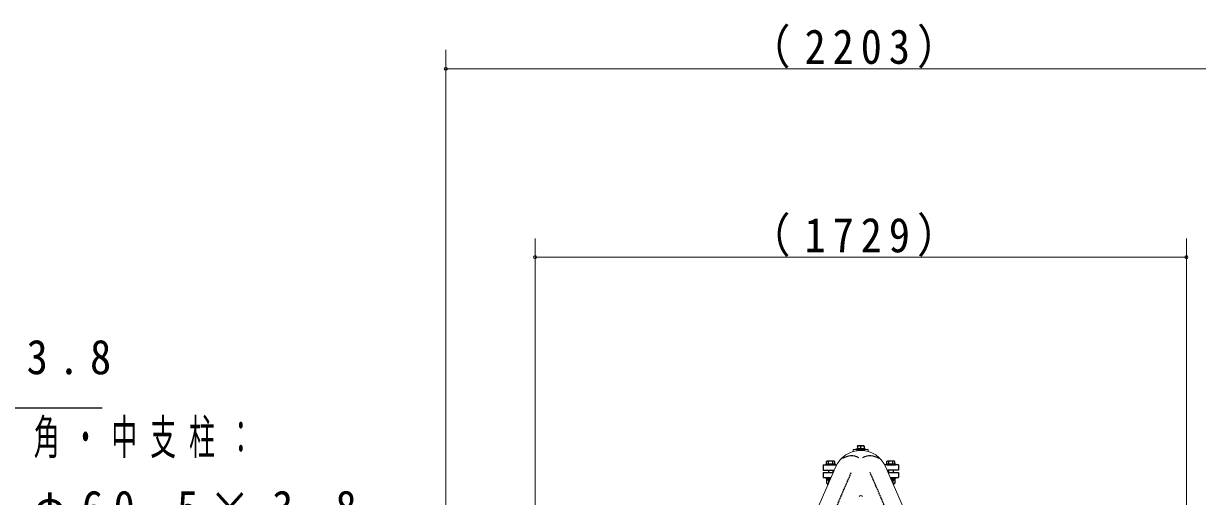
# Model space of a CAD drawing. Units: millimetres at full size; details may follow other scales. Extents: x -19543 to 0, y -2740 to 13350.
# Drawn here: x -10591 to -7473, y 5034 to 6289 of the extents above; entities that cross this region are included whole.
import ezdxf

# ---------------------------------------------------------------- set-up
doc = ezdxf.new("R2010")
doc.units = ezdxf.units.MM
doc.linetypes.add('USER2', pattern=[6, 3, -1, 1, -1])
doc.layers.add('線', color=2, linetype='Continuous', lineweight=25)
doc.layers.add('補助', color=2, linetype='Continuous', lineweight=13)
doc.styles.add('ＭＳ ゴシック', font='')
doc.styles.get('ＭＳ ゴシック').set_extended_font_data('MS Gothic')

# ---------------------------------------------------------------- blocks, each defined once
blk = doc.blocks.new('dimension_origin')
at = {"color": 0, "linetype": 'Continuous', "lineweight": -2}
blk.add_circle((0, 0), 1.25, dxfattribs=at)

msp = doc.modelspace()

# ---------------------------------------------------------------- linework, layer by layer
at = {"layer": '線', "color": 7, "lineweight": 13}
for p, q in [((-8387.286, 5158.3), (-8387.286, 5152.509)), ((-8387.286, 5158.3), (-8347.286, 5158.3)), ((-8347.286, 5158.3), (-8347.286, 5152.509)), ((-8483.487, 4997.368), (-8438.798, 5101.05)), ((-8438.798, 5101.05), (-8434.014, 5112.148)), ((-8295.773, 5101.05), (-8300.557, 5112.148)), ((-8251.084, 4997.368), (-8295.773, 5101.05))]:
    msp.add_line(p, q, dxfattribs=at)
at = {"layer": '線'}
for p, q in [((-8379.286, 5160.8), (-8355.286, 5160.8)), ((-8379.286, 5158.3), (-8379.286, 5160.8)), ((-8379.286, 5158.3), (-8355.286, 5158.3)), ((-8376.286, 5167.8), (-8375.786, 5168.3)), ((-8376.286, 5167.8), (-8376.286, 5160.8)), ((-8358.286, 5160.8), (-8376.286, 5160.8)), ((-8358.786, 5168.3), (-8375.786, 5168.3)), ((-8367.286, 5160.8), (-8367.286, 5167.163)), ((-8358.286, 5167.8), (-8358.786, 5168.3)), ((-8358.286, 5167.8), (-8358.286, 5160.8)), ((-8355.286, 5160.8), (-8355.286, 5158.3)), ((-8467.286, 5118.05), (-8431.148, 5118.05)), ((-8467.286, 5118.05), (-8467.286, 5104.05)), ((-8459.286, 5120.55), (-8435.286, 5120.55)), ((-8459.286, 5118.05), (-8459.286, 5120.55)), ((-8459.286, 5118.05), (-8435.286, 5118.05)), ((-8458.255, 5126.913), (-8456.286, 5128.05)), ((-8458.255, 5120.55), (-8458.255, 5126.913)), ((-8458.255, 5120.55), (-8436.316, 5120.55)), ((-8438.286, 5128.05), (-8456.286, 5128.05)), ((-8452.771, 5120.55), (-8452.771, 5126.913)), ((-8441.801, 5120.55), (-8441.801, 5126.913)), ((-8436.316, 5126.913), (-8438.286, 5128.05)), ((-8436.316, 5120.55), (-8436.316, 5126.913)), ((-8435.286, 5120.55), (-8435.286, 5118.05)), ((-8267.286, 5118.05), (-8303.423, 5118.05)), ((-8299.286, 5120.55), (-8275.286, 5120.55)), ((-8299.286, 5118.05), (-8299.286, 5120.55)), ((-8299.286, 5118.05), (-8275.286, 5118.05)), ((-8298.255, 5126.913), (-8296.286, 5128.05)), ((-8298.255, 5120.55), (-8298.255, 5126.913)), ((-8298.255, 5120.55), (-8276.316, 5120.55)), ((-8278.286, 5128.05), (-8296.286, 5128.05)), ((-8292.771, 5120.55), (-8292.771, 5126.913)), ((-8281.801, 5120.55), (-8281.801, 5126.913)), ((-8276.316, 5126.913), (-8278.286, 5128.05)), ((-8276.316, 5120.55), (-8276.316, 5126.913)), ((-8275.286, 5120.55), (-8275.286, 5118.05)), ((-8267.286, 5118.05), (-8267.286, 5104.05)), ((-8467.286, 5104.05), (-8437.505, 5104.05)), ((-8467.286, 5097.95), (-8467.286, 5083.95)), ((-8467.286, 5097.95), (-8440.134, 5097.95)), ((-8467.286, 5083.95), (-8446.169, 5083.95)), ((-8459.286, 5083.95), (-8446.169, 5083.95)), ((-8459.286, 5081.45), (-8459.286, 5083.95)), ((-8453.286, 5104.05), (-8453.286, 5097.95)), ((-8441.286, 5104.05), (-8441.286, 5097.95)), ((-8267.286, 5104.05), (-8297.066, 5104.05)), ((-8294.437, 5097.95), (-8267.286, 5097.95)), ((-8293.286, 5104.05), (-8293.286, 5097.95)), ((-8288.403, 5083.95), (-8275.286, 5083.95)), ((-8288.403, 5083.95), (-8267.286, 5083.95)), ((-8281.286, 5104.05), (-8281.286, 5097.95)), ((-8275.286, 5083.95), (-8275.286, 5081.45)), ((-8267.286, 5097.95), (-8267.286, 5083.95)), ((-8459.286, 5081.45), (-8447.246, 5081.45)), ((-8458.255, 5078.45), (-8448.539, 5078.45)), ((-8458.255, 5078.45), (-8458.255, 5069.587)), ((-8458.255, 5069.587), (-8456.286, 5068.45)), ((-8458.036, 5081.45), (-8447.246, 5081.45)), ((-8458.036, 5081.45), (-8458.036, 5078.45)), ((-8458.036, 5078.45), (-8448.539, 5078.45)), ((-8456.286, 5068.45), (-8452.849, 5068.45)), ((-8455.286, 5067.95), (-8455.286, 5068.45)), ((-8452.771, 5078.45), (-8452.771, 5069.587)), ((-8447.87, 5080.004), (-8448.257, 5081.45)), ((-8287.325, 5081.45), (-8276.536, 5081.45)), ((-8287.325, 5081.45), (-8275.286, 5081.45)), ((-8286.778, 5080.18), (-8287.118, 5081.45)), ((-8286.032, 5078.45), (-8276.316, 5078.45)), ((-8286.032, 5078.45), (-8276.536, 5078.45)), ((-8281.801, 5078.45), (-8281.801, 5069.587)), ((-8281.722, 5068.45), (-8278.286, 5068.45)), ((-8279.286, 5067.95), (-8279.286, 5068.45)), ((-8276.316, 5069.587), (-8278.286, 5068.45)), ((-8276.536, 5081.45), (-8276.536, 5078.45)), ((-8276.316, 5078.45), (-8276.316, 5069.587))]:
    msp.add_line(p, q, dxfattribs=at)
at = {"layer": '線', "color": 20, "linetype": 'USER2'}
for p, q in [((-9635.74, 2212.909), (-8392.286, 5097.8)), ((-7098.831, 2212.909), (-8342.286, 5097.8))]:
    msp.add_line(p, q, dxfattribs=at)
at = {"layer": '線', "color": 7, "lineweight": 13}
for centre, radius in [((-8367.286, 5083.387), 72.663), ((-8367.286, 5032.008), 5)]:
    msp.add_arc(centre, radius, 23.31715, 156.68285, dxfattribs=at)
at = {"layer": '線'}
for centre, radius, start, end in [((-8371.786, 5155.691), 12.323, 68.58229, 111.41755), ((-8362.786, 5155.691), 12.323, 68.58243, 111.41757), ((-8455.513, 5122.163), 5.485, 60.00001, 119.99999), ((-8447.286, 5114.254), 13.796, 66.57346, 113.42654), ((-8439.059, 5122.163), 5.485, 60.00001, 119.99999), ((-8392.286, 5097.8), 43.806, 62.83474, 122.48674), ((-8342.286, 5097.8), 43.806, 57.51326, 117.16526), ((-8295.513, 5122.163), 5.485, 60.00001, 119.99999), ((-8287.286, 5114.254), 13.796, 66.57346, 113.42654), ((-8279.059, 5122.163), 5.485, 60.00001, 119.99999), ((-8455.513, 5074.337), 5.485, 240.00001, 299.99999), ((-8447.286, 5067.95), 8, 180, 205.12309), ((-8447.286, 5082.246), 13.796, 246.57346, 248.14222), ((-8287.286, 5082.246), 13.796, 291.85778, 293.42654), ((-8279.059, 5074.337), 5.485, 240.00001, 299.99999), ((-8287.286, 5067.95), 8, 334.87691, 0)]:
    msp.add_arc(centre, radius, start, end, dxfattribs=at)
at = {"layer": '補助'}
for p, q in [((-9468.895, 2700), (-9468.895, 6218.8)), ((-9468.895, 6168.8), (-7265.676, 6168.8)), ((-9231.976, 2700), (-9231.976, 5718.8)), ((-7502.596, 2700), (-7502.596, 5718.8)), ((-9231.976, 5668.8), (-7502.596, 5668.8))]:
    msp.add_line(p, q, dxfattribs=at)
at = {"layer": '補助', "lineweight": 25}
msp.add_line((-11201.272, 5268.8), (-10381.499, 5268.8), dxfattribs=at)

# ---------------------------------------------------------------- block references
at = {"layer": '補助', "xscale": 3.33, "yscale": 3.33}
for p in [(-9468.895, 6168.8), (-9231.976, 5668.8)]:
    msp.add_blockref('dimension_origin', p, dxfattribs=at)
at = {"layer": '補助', "xscale": 3.33, "yscale": 3.33, "rotation": 180}
msp.add_blockref('dimension_origin', (-7502.596, 5668.8), dxfattribs=at)

# ---------------------------------------------------------------- texts
at = {"layer": '補助', "char_height": 91.64, "style": 'ＭＳ ゴシック'}
for s, insert, attachment_point in [('\\T1.33;\\W0.9;（2203）', (-8367.286, 6169.8), 8), ('\\T1.33;\\W0.9;（1729）', (-8367.286, 5669.8), 8), ('\\T1.5;\\W0.9;φ60.5×3.8', (-11215.022, 5450.05), 1), ('\\T1.5;\\W0.55;角・中支柱：', (-10563.343, 5237.55), 1), ('\\T1.5;\\W0.9;φ60.5×3.8', (-10563.343, 5050.05), 1)]:
    msp.add_mtext(s, dxfattribs=dict(at, insert=insert, attachment_point=attachment_point))

doc.saveas('drawing.dxf')
